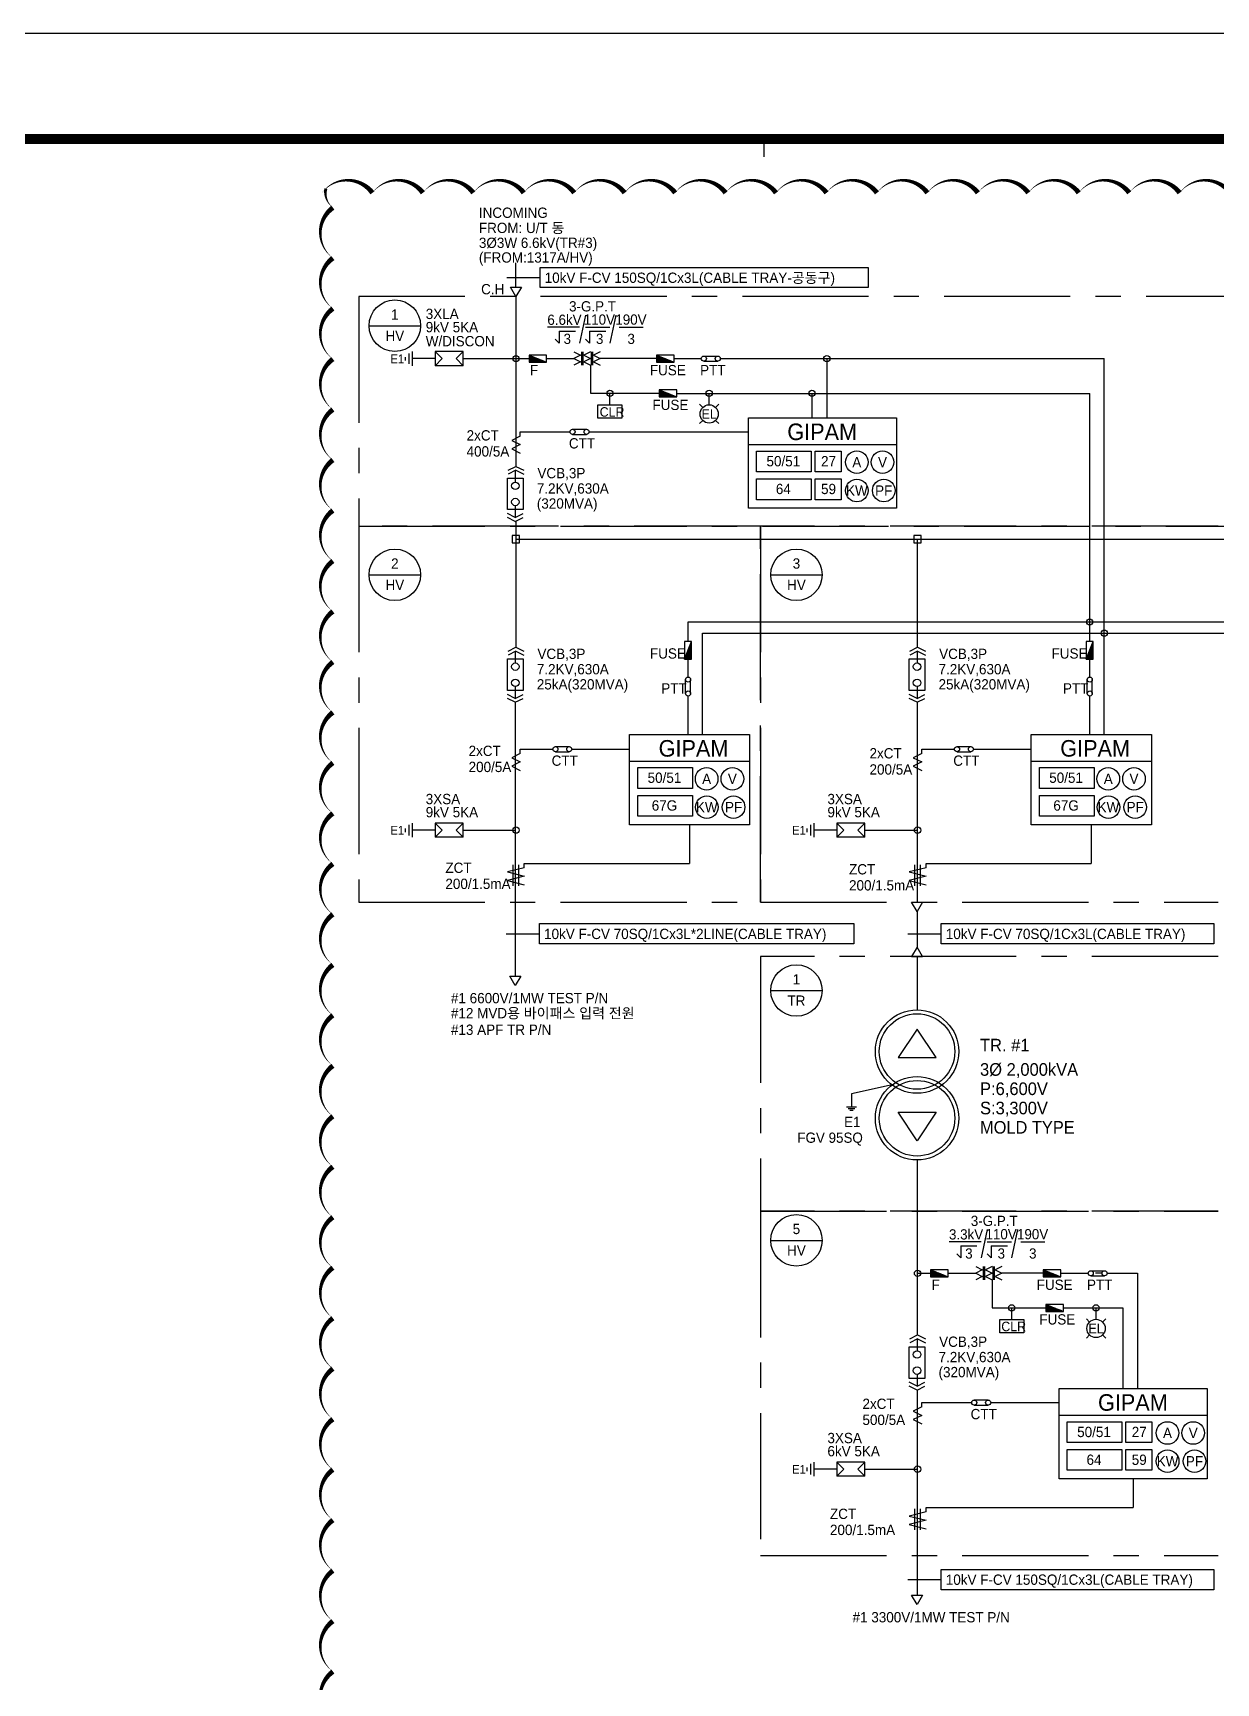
# Model space of a CAD drawing. Header units: millimetres. Extents: x 0 to 252300, y -45585 to -15885.
# Drawn here: x 87771 to 99495, y -32227 to -15885 of the extents above; entities that cross this region are included whole.
import ezdxf
from ezdxf.enums import TextEntityAlignment as Align

# ---------------------------------------------------------------- set-up
doc = ezdxf.new("R2010")
doc.units = ezdxf.units.MM
doc.header["$LTSCALE"] = 1000
for name, pattern in [('CEN', [62, 60, -1, 0, -1]), ('CENTER', [2, 1.25, -0.25, 0.25, -0.25]), ('ELP', [16.5, 14, -1, 0.5, -1])]:
    doc.linetypes.add(name, pattern=pattern)
for name, color, linetype in [('100', 4, 'Continuous'), ('11$0$TEXT', 3, 'Continuous'), ('11$1$SYM', 3, 'Continuous'), ('150', 6, 'Continuous'), ('50', 3, 'Continuous'), ('60', 2, 'Continuous'), ('ABC', 1, 'Continuous'), ('BUS', 6, 'Continuous'), ('ELEC-TEXT', 2, 'Continuous'), ('L1-CEILING', 3, 'Continuous'), ('L2', 7, 'Continuous'), ('L3-GROUND', 2, 'ELP'), ('line', 9, 'Continuous'), ('LINE3', 1, 'CENTER'), ('LL', 2, 'Continuous'), ('sing', 2, 'Continuous'), ('SYM', 3, 'Continuous'), ('XR-SHEET-SHT', 5, 'Continuous'), ('XREF', 7, 'CEN')]:
    doc.layers.add(name, color=color, linetype=linetype)
doc.layers.add('XR-SHEET-TEMP', color=171, linetype='Continuous', plot=False)
doc.styles.add('CW', font='')
doc.styles.add('돋움', font='')
doc.styles.get('CW').set_extended_font_data('Dotum')
doc.styles.get('돋움').set_extended_font_data('Dotum')

# ---------------------------------------------------------------- blocks, each defined once
blk = doc.blocks.new('XR-FORM-EE', base_point=(461, 408))
at = {"layer": 'XR-SHEET-SHT', "color": 5}
blk.add_lwpolyline([(0, 118800), (168200, 118800), (168200, 0), (0, 0)], close=True, dxfattribs=at)
at = {"layer": 'XR-SHEET-SHT', "color": 5, "const_width": 400}
blk.add_lwpolyline([(9300, 114600), (163900, 114600), (163900, 4200), (9300, 4200)], close=True, dxfattribs=at)
at = {"layer": 'XR-SHEET-TEMP'}
blk.add_line((43650, 114600), (43650, 113900), dxfattribs=at)

msp = doc.modelspace()

# ---------------------------------------------------------------- linework, layer by layer
at = {"color": 6}
for p, q in [((92687, -19079), (92753, -19145)), ((92687, -19086), (92746, -19145)), ((92687, -19092), (92740, -19145)), ((92687, -19098), (92734, -19145)), ((92687, -19104), (92728, -19145)), ((92687, -19110), (92722, -19145)), ((92687, -19116), (92715, -19145)), ((92690, -19077), (92759, -19145)), ((92701, -19081), (92765, -19145)), ((92711, -19085), (92771, -19145)), ((92721, -19089), (92777, -19145)), ((92732, -19093), (92783, -19145)), ((92742, -19098), (92790, -19145)), ((92752, -19102), (92796, -19145)), ((92762, -19106), (92802, -19145)), ((92773, -19110), (92808, -19145)), ((92783, -19114), (92814, -19145)), ((92793, -19118), (92820, -19145)), ((93949, -19079), (94015, -19145)), ((93949, -19086), (94009, -19145)), ((93949, -19092), (94003, -19145)), ((93949, -19098), (93997, -19145)), ((93949, -19104), (93991, -19145)), ((93949, -19110), (93984, -19145)), ((93949, -19116), (93978, -19145)), ((93953, -19077), (94021, -19145)), ((93963, -19081), (94028, -19145)), ((93974, -19085), (94034, -19145)), ((93984, -19089), (94040, -19145)), ((93994, -19093), (94046, -19145)), ((94005, -19098), (94052, -19145)), ((94015, -19102), (94058, -19145)), ((94025, -19106), (94065, -19145)), ((94035, -19110), (94071, -19145)), ((94046, -19114), (94077, -19145)), ((94056, -19118), (94083, -19145)), ((92687, -19123), (92709, -19145)), ((92687, -19129), (92703, -19145)), ((92687, -19135), (92697, -19145)), ((92687, -19141), (92691, -19145)), ((92804, -19122), (92827, -19145)), ((92814, -19126), (92833, -19145)), ((92824, -19130), (92839, -19145)), ((92834, -19135), (92845, -19145)), ((92845, -19139), (92851, -19145)), ((92855, -19143), (92857, -19145)), ((93949, -19123), (93972, -19145)), ((93949, -19129), (93966, -19145)), ((93949, -19135), (93960, -19145)), ((93949, -19141), (93954, -19145)), ((94066, -19122), (94089, -19145)), ((94077, -19126), (94095, -19145)), ((94087, -19130), (94102, -19145)), ((94097, -19135), (94108, -19145)), ((94107, -19139), (94114, -19145)), ((94118, -19143), (94120, -19145)), ((93975, -19423), (94041, -19489)), ((93975, -19429), (94035, -19489)), ((93975, -19435), (94029, -19489)), ((93975, -19441), (94023, -19489)), ((93975, -19447), (94016, -19489)), ((93979, -19420), (94047, -19489)), ((93989, -19424), (94053, -19489)), ((94000, -19428), (94060, -19489)), ((94010, -19433), (94066, -19489)), ((94020, -19437), (94072, -19489)), ((94030, -19441), (94078, -19489)), ((94041, -19445), (94084, -19489)), ((93975, -19453), (94010, -19489)), ((93975, -19460), (94004, -19489)), ((93975, -19466), (93998, -19489)), ((93975, -19472), (93992, -19489)), ((93975, -19478), (93986, -19489)), ((93975, -19484), (93979, -19489)), ((94051, -19449), (94091, -19489)), ((94061, -19453), (94097, -19489)), ((94072, -19457), (94103, -19489)), ((94082, -19461), (94109, -19489)), ((94092, -19465), (94115, -19489)), ((94102, -19470), (94121, -19489)), ((94113, -19474), (94128, -19489)), ((94123, -19478), (94134, -19489)), ((94133, -19482), (94140, -19489)), ((94144, -19486), (94146, -19489)), ((92521, -20861), (92521, -20934)), ((92593, -20861), (92521, -20861)), ((92593, -20934), (92593, -20861)), ((96501, -20861), (96501, -20934)), ((96574, -20861), (96501, -20861)), ((96574, -20934), (96574, -20861)), ((92521, -20934), (92593, -20934)), ((96501, -20934), (96574, -20934)), ((94230, -22082), (94298, -22014)), ((94232, -22086), (94298, -22020)), ((94234, -22072), (94298, -22008)), ((94238, -22062), (94298, -22001)), ((94238, -22086), (94298, -22026)), ((94242, -22051), (94298, -21995)), ((94244, -22086), (94298, -22032)), ((94246, -22041), (94298, -21989)), ((94250, -22031), (94298, -21983)), ((94250, -22086), (94298, -22038)), ((94254, -22020), (94298, -21977)), ((94257, -22086), (94298, -22045)), ((94258, -22010), (94298, -21971)), ((94262, -22000), (94298, -21964)), ((94263, -22086), (94298, -22051)), ((94267, -21990), (94298, -21958)), ((94269, -22086), (94298, -22057)), ((94271, -21979), (94298, -21952)), ((94275, -21969), (94298, -21946)), ((94279, -21959), (94298, -21940)), ((94283, -21948), (94298, -21934)), ((94287, -21938), (94298, -21927)), ((94291, -21928), (94298, -21921)), ((94295, -21918), (94298, -21915)), ((98210, -22082), (98278, -22014)), ((98212, -22086), (98278, -22020)), ((98214, -22072), (98278, -22008)), ((98218, -22062), (98278, -22001)), ((98219, -22086), (98278, -22026)), ((98222, -22051), (98278, -21995)), ((98225, -22086), (98278, -22032)), ((98227, -22041), (98278, -21989)), ((98231, -22031), (98278, -21983)), ((98231, -22086), (98278, -22038)), ((98235, -22020), (98278, -21977)), ((98237, -22086), (98278, -22045)), ((98239, -22010), (98278, -21971)), ((98243, -22000), (98278, -21964)), ((98243, -22086), (98278, -22051)), ((98247, -21990), (98278, -21958)), ((98249, -22086), (98278, -22057)), ((98251, -21979), (98278, -21952)), ((98255, -21969), (98278, -21946)), ((98259, -21959), (98278, -21940)), ((98264, -21948), (98278, -21934)), ((98268, -21938), (98278, -21927)), ((98272, -21928), (98278, -21921)), ((98276, -21918), (98278, -21915)), ((94275, -22086), (94298, -22063)), ((94281, -22086), (94298, -22069)), ((94287, -22086), (94298, -22076)), ((94294, -22086), (94298, -22082)), ((98256, -22086), (98278, -22063)), ((98262, -22086), (98278, -22069)), ((98268, -22086), (98278, -22076)), ((98274, -22086), (98278, -22082)), ((96667, -28138), (96733, -28204)), ((96667, -28144), (96727, -28204)), ((96667, -28150), (96721, -28204)), ((96667, -28157), (96715, -28204)), ((96667, -28163), (96708, -28204)), ((96667, -28169), (96702, -28204)), ((96667, -28175), (96696, -28204)), ((96667, -28181), (96690, -28204)), ((96667, -28187), (96684, -28204)), ((96667, -28194), (96677, -28204)), ((96667, -28200), (96671, -28204)), ((96671, -28136), (96739, -28204)), ((96681, -28140), (96745, -28204)), ((96691, -28144), (96752, -28204)), ((96702, -28148), (96758, -28204)), ((96712, -28152), (96764, -28204)), ((96722, -28156), (96770, -28204)), ((96733, -28160), (96776, -28204)), ((96743, -28164), (96782, -28204)), ((96753, -28169), (96789, -28204)), ((96763, -28173), (96795, -28204)), ((96774, -28177), (96801, -28204)), ((96784, -28181), (96807, -28204)), ((96794, -28185), (96813, -28204)), ((96805, -28189), (96819, -28204)), ((96815, -28193), (96826, -28204)), ((96825, -28197), (96832, -28204)), ((96835, -28201), (96838, -28204)), ((97783, -28138), (97849, -28204)), ((97783, -28144), (97843, -28204)), ((97783, -28150), (97837, -28204)), ((97783, -28157), (97831, -28204)), ((97783, -28163), (97824, -28204)), ((97783, -28169), (97818, -28204)), ((97783, -28175), (97812, -28204)), ((97783, -28181), (97806, -28204)), ((97783, -28187), (97800, -28204)), ((97783, -28194), (97794, -28204)), ((97783, -28200), (97787, -28204)), ((97787, -28136), (97855, -28204)), ((97797, -28140), (97861, -28204)), ((97808, -28144), (97868, -28204)), ((97818, -28148), (97874, -28204)), ((97828, -28152), (97880, -28204)), ((97838, -28156), (97886, -28204)), ((97849, -28160), (97892, -28204)), ((97859, -28164), (97898, -28204)), ((97869, -28169), (97905, -28204)), ((97880, -28173), (97911, -28204)), ((97890, -28177), (97917, -28204)), ((97900, -28181), (97923, -28204)), ((97910, -28185), (97929, -28204)), ((97921, -28189), (97935, -28204)), ((97931, -28193), (97942, -28204)), ((97941, -28197), (97948, -28204)), ((97951, -28201), (97954, -28204)), ((97809, -28481), (97875, -28547)), ((97809, -28487), (97869, -28547)), ((97809, -28494), (97863, -28547)), ((97809, -28500), (97856, -28547)), ((97809, -28506), (97850, -28547)), ((97809, -28512), (97844, -28547)), ((97809, -28518), (97838, -28547)), ((97809, -28524), (97832, -28547)), ((97809, -28531), (97826, -28547)), ((97809, -28537), (97819, -28547)), ((97809, -28543), (97813, -28547)), ((97813, -28479), (97881, -28547)), ((97823, -28483), (97887, -28547)), ((97833, -28487), (97893, -28547)), ((97844, -28491), (97900, -28547)), ((97854, -28495), (97906, -28547)), ((97864, -28499), (97912, -28547)), ((97875, -28504), (97918, -28547)), ((97885, -28508), (97924, -28547)), ((97895, -28512), (97931, -28547)), ((97905, -28516), (97937, -28547)), ((97916, -28520), (97943, -28547)), ((97926, -28524), (97949, -28547)), ((97936, -28528), (97955, -28547)), ((97947, -28532), (97961, -28547)), ((97957, -28536), (97968, -28547)), ((97967, -28541), (97974, -28547)), ((97977, -28545), (97980, -28547))]:
    msp.add_line(p, q, dxfattribs=at)
for centre, radius in [((92557, -19110), 31), ((95638, -19110), 31), ((93489, -19453), 31), ((94472, -19453), 31), ((95490, -19453), 31), ((92551, -20370), 37.2), ((92551, -20530), 37.2), ((98243, -21718), 31), ((98387, -21829), 31), ((92551, -22161), 37.2), ((96532, -22161), 37.2), ((92551, -22321), 37.2), ((96532, -22321), 37.2), ((92557, -23780), 31), ((96537, -23780), 31), ((96537, -28169), 31), ((97470, -28512), 31), ((98306, -28512), 31), ((96532, -28974), 37.2), ((96532, -29133), 37.2), ((96537, -30109), 31)]:
    msp.add_circle(centre, radius, dxfattribs=at)
at = {"layer": '100', "color": 6}
for centre, radius in [((96532, -25973), 413), ((96532, -25973), 374), ((96532, -26634), 413), ((96532, -26634), 374)]:
    msp.add_circle(centre, radius, dxfattribs=at)
at = {"layer": '11$0$TEXT', "color": 1}
for p, q in [((92797, -18207), (96046, -18207)), ((92797, -18407), (92797, -18207)), ((96046, -18207), (96046, -18407)), ((96046, -18407), (92797, -18407)), ((92791, -24706), (95905, -24706)), ((92791, -24906), (92791, -24706)), ((95905, -24706), (95905, -24906)), ((96772, -24706), (99474, -24706)), ((96772, -24906), (96772, -24706)), ((99474, -24706), (99474, -24906)), ((95905, -24906), (92791, -24906)), ((99474, -24906), (96772, -24906)), ((96772, -31103), (99474, -31103)), ((96772, -31303), (96772, -31103)), ((99474, -31103), (99474, -31303)), ((99474, -31303), (96772, -31303))]:
    msp.add_line(p, q, dxfattribs=at)
at = {"layer": '11$1$SYM', "color": 6}
for p, q in [((92467, -18307), (92647, -18307)), ((92647, -18307), (92797, -18307)), ((92461, -24806), (92641, -24806)), ((92641, -24806), (92791, -24806)), ((96442, -24806), (96622, -24806)), ((96622, -24806), (96772, -24806)), ((96442, -31203), (96622, -31203)), ((96622, -31203), (96772, -31203))]:
    msp.add_line(p, q, dxfattribs=at)
at = {"layer": '150', "color": 6}
for p, q in [((93132, -19044), (93198, -19077)), ((93198, -19077), (93132, -19110)), ((93132, -19110), (93198, -19143)), ((93295, -19044), (93229, -19077)), ((93229, -19077), (93295, -19110)), ((93295, -19110), (93229, -19143)), ((93391, -19044), (93325, -19077)), ((93325, -19077), (93391, -19110)), ((93391, -19110), (93325, -19143)), ((93198, -19143), (93132, -19176)), ((93229, -19143), (93295, -19176)), ((93325, -19143), (93391, -19176)), ((92600, -19878), (92515, -19920)), ((92515, -19920), (92600, -19962)), ((92600, -19835), (92726, -19835)), ((92600, -19878), (92600, -19835)), ((92600, -19962), (92515, -20005)), ((92515, -20005), (92600, -20047)), ((92600, -23020), (92515, -23063)), ((92600, -22978), (92726, -22978)), ((92600, -23020), (92600, -22978)), ((96580, -23020), (96495, -23063)), ((96580, -22978), (96707, -22978)), ((96580, -23020), (96580, -22978)), ((92515, -23063), (92600, -23105)), ((92600, -23105), (92515, -23147)), ((92515, -23147), (92600, -23190)), ((96495, -23063), (96580, -23105)), ((96580, -23105), (96495, -23147)), ((96495, -23147), (96580, -23190)), ((92640, -24152), (92474, -24194)), ((92528, -24331), (92528, -24123)), ((92586, -24331), (92586, -24123)), ((92640, -24110), (92726, -24110)), ((92640, -24152), (92640, -24110)), ((96621, -24152), (96454, -24194)), ((96509, -24331), (96509, -24123)), ((96566, -24331), (96566, -24123)), ((96621, -24110), (96707, -24110)), ((96621, -24152), (96621, -24110)), ((92474, -24194), (92640, -24237)), ((92640, -24237), (92474, -24279)), ((92474, -24279), (92640, -24321)), ((96454, -24194), (96621, -24237)), ((96621, -24237), (96454, -24279)), ((96454, -24279), (96621, -24321)), ((97113, -28103), (97179, -28136)), ((97275, -28103), (97209, -28136)), ((97371, -28103), (97305, -28136)), ((97179, -28136), (97113, -28169)), ((97113, -28169), (97179, -28202)), ((97179, -28202), (97113, -28235)), ((97209, -28136), (97275, -28169)), ((97275, -28169), (97209, -28202)), ((97209, -28202), (97275, -28235)), ((97305, -28136), (97371, -28169)), ((97371, -28169), (97305, -28202)), ((97305, -28202), (97371, -28235)), ((96580, -29492), (96495, -29534)), ((96495, -29534), (96580, -29577)), ((96580, -29577), (96495, -29619)), ((96580, -29450), (96707, -29450)), ((96580, -29492), (96580, -29450)), ((96495, -29619), (96580, -29661)), ((96621, -30531), (96454, -30574)), ((96509, -30710), (96509, -30503)), ((96566, -30710), (96566, -30503)), ((96621, -30489), (96707, -30489)), ((96621, -30531), (96621, -30489)), ((96454, -30574), (96621, -30616)), ((96621, -30616), (96454, -30658)), ((96454, -30658), (96621, -30700))]:
    msp.add_line(p, q, dxfattribs=at)
at = {"layer": '50', "color": 6}
for p, q in [((92034, -19041), (91756, -19041)), ((91825, -19110), (91756, -19041)), ((91756, -19041), (91756, -19180)), ((91756, -19180), (91825, -19110)), ((91964, -19110), (92034, -19041)), ((92034, -19180), (91964, -19110)), ((92034, -19180), (92034, -19041)), ((92687, -19075), (92861, -19145)), ((92687, -19075), (92687, -19145)), ((92861, -19075), (92687, -19075)), ((92861, -19145), (92861, -19075)), ((93949, -19075), (94124, -19145)), ((93949, -19075), (93949, -19145)), ((94124, -19075), (93949, -19075)), ((94124, -19145), (94124, -19075)), ((92034, -19180), (91756, -19180)), ((92687, -19145), (92861, -19145)), ((93949, -19145), (94124, -19145)), ((93975, -19419), (94150, -19489)), ((93975, -19419), (93975, -19489)), ((94150, -19419), (93975, -19419)), ((94150, -19489), (94150, -19419)), ((93975, -19489), (94150, -19489)), ((92479, -20216), (92557, -20177)), ((92557, -20216), (92479, -20255)), ((92557, -20177), (92635, -20216)), ((92557, -20216), (92635, -20255)), ((92473, -20606), (92473, -20294)), ((92473, -20294), (92629, -20294)), ((92629, -20294), (92629, -20606)), ((92629, -20606), (92473, -20606)), ((92551, -20684), (92473, -20645)), ((92551, -20723), (92473, -20684)), ((92551, -20684), (92629, -20645)), ((92551, -20723), (92629, -20684)), ((92479, -22007), (92557, -21968)), ((92557, -22007), (92479, -22046)), ((92557, -21968), (92635, -22007)), ((92557, -22007), (92635, -22046)), ((94228, -22086), (94298, -21911)), ((94298, -21911), (94228, -21911)), ((94228, -21911), (94228, -22086)), ((94298, -22086), (94298, -21911)), ((96459, -22007), (96537, -21968)), ((96537, -22007), (96459, -22046)), ((96537, -21968), (96616, -22007)), ((96537, -22007), (96616, -22046)), ((98209, -22086), (98278, -21911)), ((98278, -21911), (98209, -21911)), ((98209, -21911), (98209, -22086)), ((98278, -22086), (98278, -21911)), ((92473, -22397), (92473, -22085)), ((92473, -22085), (92629, -22085)), ((92629, -22085), (92629, -22397)), ((94228, -22086), (94298, -22086)), ((96454, -22397), (96454, -22085)), ((96454, -22085), (96610, -22085)), ((96610, -22085), (96610, -22397)), ((98209, -22086), (98278, -22086)), ((92629, -22397), (92473, -22397)), ((92551, -22475), (92473, -22436)), ((92551, -22514), (92473, -22475)), ((92551, -22475), (92629, -22436)), ((92551, -22514), (92629, -22475)), ((96610, -22397), (96454, -22397)), ((96532, -22475), (96454, -22436)), ((96532, -22514), (96454, -22475)), ((96532, -22475), (96610, -22436)), ((96532, -22514), (96610, -22475)), ((92034, -23710), (91756, -23710)), ((91825, -23780), (91756, -23710)), ((91756, -23710), (91756, -23849)), ((91756, -23849), (91825, -23780)), ((92034, -23849), (91756, -23849)), ((91964, -23780), (92034, -23710)), ((92034, -23849), (91964, -23780)), ((92034, -23849), (92034, -23710)), ((96014, -23710), (95737, -23710)), ((95806, -23780), (95737, -23710)), ((95737, -23710), (95737, -23849)), ((95737, -23849), (95806, -23780)), ((96014, -23849), (95737, -23849)), ((95945, -23780), (96014, -23710)), ((96014, -23849), (95945, -23780)), ((96014, -23849), (96014, -23710)), ((96667, -28134), (96842, -28204)), ((96667, -28134), (96667, -28204)), ((96842, -28134), (96667, -28134)), ((96667, -28204), (96842, -28204)), ((96842, -28204), (96842, -28134)), ((97783, -28134), (97958, -28204)), ((97783, -28134), (97783, -28204)), ((97958, -28134), (97783, -28134)), ((97783, -28204), (97958, -28204)), ((97958, -28204), (97958, -28134)), ((97809, -28477), (97984, -28547)), ((97809, -28477), (97809, -28547)), ((97984, -28477), (97809, -28477)), ((97809, -28547), (97984, -28547)), ((97984, -28547), (97984, -28477)), ((96454, -29210), (96454, -28897)), ((96454, -28897), (96610, -28897)), ((96459, -28819), (96537, -28780)), ((96537, -28819), (96459, -28858)), ((96537, -28780), (96616, -28819)), ((96537, -28819), (96616, -28858)), ((96610, -28897), (96610, -29210)), ((96610, -29210), (96454, -29210)), ((96532, -29288), (96454, -29249)), ((96532, -29288), (96610, -29249)), ((96532, -29327), (96454, -29288)), ((96532, -29327), (96610, -29288)), ((96014, -30040), (95737, -30040)), ((95806, -30109), (95737, -30040)), ((95737, -30040), (95737, -30179)), ((95945, -30109), (96014, -30040)), ((96014, -30179), (96014, -30040)), ((95737, -30179), (95806, -30109)), ((96014, -30179), (95737, -30179)), ((96014, -30179), (95945, -30109))]:
    msp.add_line(p, q, dxfattribs=at)
at = {"layer": '60', "color": 6}
for p, q in [((94419, -19085), (94557, -19085)), ((94419, -19136), (94557, -19136)), ((93119, -19810), (93257, -19810)), ((93119, -19861), (93257, -19861)), ((92551, -20216), (92551, -20333)), ((92551, -20567), (92551, -20684)), ((92551, -22007), (92551, -22124)), ((96532, -22007), (96532, -22124)), ((92551, -22358), (92551, -22475)), ((94238, -22427), (94238, -22289)), ((94288, -22427), (94288, -22289)), ((96532, -22358), (96532, -22475)), ((98218, -22427), (98218, -22289)), ((98269, -22427), (98269, -22289)), ((92948, -22953), (93085, -22953)), ((92948, -23003), (93085, -23003)), ((96928, -22953), (97066, -22953)), ((96928, -23003), (97066, -23003)), ((98253, -28144), (98391, -28144)), ((98253, -28194), (98391, -28194)), ((96532, -28819), (96532, -28936)), ((96532, -29171), (96532, -29288)), ((97099, -29424), (97237, -29424)), ((97099, -29475), (97237, -29475))]:
    msp.add_line(p, q, dxfattribs=at)
for centre in [(94419, -19110), (94557, -19110), (93119, -19835), (93257, -19835), (94263, -22289), (98243, -22289), (94263, -22427), (98243, -22427), (92948, -22978), (93085, -22978), (96928, -22978), (97066, -22978), (98253, -28169), (98391, -28169), (97099, -29450), (97237, -29450)]:
    msp.add_circle(centre, 25.2, dxfattribs=at)
at = {"layer": 'BUS', "color": 6}
for p, q in [((92557, -18402), (92557, -18160)), ((92557, -18495), (92557, -20177)), ((92557, -20721), (92557, -21968)), ((92557, -20897), (101073, -20897)), ((96537, -21968), (96537, -20897)), ((92551, -22514), (92551, -24494)), ((96532, -22514), (96532, -24494)), ((92551, -24494), (92551, -25225)), ((96532, -24587), (96532, -24940)), ((96532, -25033), (96532, -25560)), ((96532, -25751), (96344, -26033)), ((96720, -26033), (96532, -25751)), ((96344, -26033), (96720, -26033)), ((96344, -26574), (96720, -26574)), ((96532, -26856), (96344, -26574)), ((96720, -26574), (96532, -26856)), ((96532, -27048), (96532, -28783)), ((96532, -29327), (96532, -30965)), ((96532, -30965), (96532, -31357))]:
    msp.add_line(p, q, dxfattribs=at)
at = {"layer": 'L1-CEILING', "color": 6}
for p, q in [((92034, -19110), (92557, -19110)), ((92557, -19110), (92687, -19110)), ((92861, -19110), (93145, -19110)), ((93206, -19044), (93206, -19176)), ((93221, -19044), (93221, -19176)), ((93303, -19044), (93303, -19176)), ((93317, -19044), (93317, -19176)), ((93949, -19110), (93391, -19110)), ((94124, -19110), (94394, -19110)), ((94582, -19110), (95222, -19110)), ((95222, -19110), (98387, -19110)), ((95638, -19110), (95638, -19697)), ((98387, -22832), (98387, -19110)), ((93295, -19176), (93295, -19453)), ((93295, -19453), (93975, -19453)), ((93370, -19567), (93608, -19567)), ((93370, -19699), (93370, -19567)), ((93489, -19567), (93489, -19453)), ((93608, -19567), (93608, -19699)), ((94150, -19454), (95074, -19454)), ((94408, -19594), (94376, -19561)), ((94472, -19567), (94472, -19453)), ((94536, -19594), (94569, -19561)), ((95074, -19454), (98243, -19454)), ((95490, -19454), (95490, -19697)), ((98243, -21911), (98243, -19454)), ((93608, -19699), (93370, -19699)), ((94408, -19722), (94376, -19754)), ((94536, -19722), (94569, -19754)), ((93282, -19835), (94861, -19835)), ((94263, -21911), (94263, -21718)), ((94263, -21718), (102779, -21718)), ((94407, -22832), (94407, -21829)), ((94407, -21829), (102923, -21829)), ((94263, -22264), (94263, -22086)), ((94263, -22264), (94263, -22086)), ((98243, -22264), (98243, -22086)), ((98243, -22264), (98243, -22086)), ((94263, -22832), (94263, -22452)), ((98243, -22832), (98243, -22452)), ((92034, -23780), (92557, -23780)), ((94278, -23726), (94278, -24110)), ((96014, -23780), (96537, -23780)), ((98259, -23726), (98259, -24110)), ((92726, -24110), (94278, -24110)), ((96707, -24110), (98259, -24110)), ((97187, -28103), (97187, -28235)), ((97201, -28103), (97201, -28235)), ((97283, -28103), (97283, -28235)), ((97297, -28103), (97297, -28235)), ((96537, -28169), (96667, -28169)), ((96842, -28169), (97125, -28169)), ((97275, -28235), (97275, -28512)), ((97783, -28169), (97371, -28169)), ((97958, -28169), (98228, -28169)), ((98365, -28169), (98301, -28169)), ((98416, -28169), (98718, -28169)), ((98718, -28169), (98718, -29311)), ((97275, -28512), (97809, -28512)), ((97470, -28626), (97470, -28512)), ((97984, -28512), (98153, -28512)), ((98153, -28512), (98570, -28512)), ((98306, -28626), (98306, -28512)), ((98570, -28512), (98570, -29311)), ((97351, -28626), (97589, -28626)), ((97351, -28758), (97351, -28626)), ((97589, -28758), (97351, -28758)), ((97589, -28626), (97589, -28758)), ((98242, -28652), (98210, -28620)), ((98370, -28652), (98402, -28620)), ((98242, -28780), (98210, -28813)), ((98370, -28780), (98402, -28813)), ((97262, -29450), (97940, -29450)), ((96014, -30109), (96537, -30109)), ((98673, -30205), (98673, -30489)), ((96707, -30489), (98673, -30489))]:
    msp.add_line(p, q, dxfattribs=at)
for centre in [(94472, -19658), (98306, -28716)]:
    msp.add_circle(centre, 90.6, dxfattribs=at)
at = {"layer": 'L2', "color": 6}
for p, q in [((91463, -19130), (91463, -19095)), ((91498, -19162), (91498, -19058)), ((91532, -19180), (91532, -19041)), ((91756, -19110), (91532, -19110)), ((91463, -23799), (91463, -23764)), ((91498, -23832), (91498, -23728)), ((91532, -23849), (91532, -23710)), ((91756, -23780), (91532, -23780)), ((95443, -23799), (95443, -23764)), ((95478, -23832), (95478, -23728)), ((95513, -23849), (95513, -23710)), ((95737, -23780), (95513, -23780)), ((95478, -30161), (95478, -30057)), ((95513, -30179), (95513, -30040)), ((95443, -30128), (95443, -30094)), ((95737, -30109), (95513, -30109))]:
    msp.add_line(p, q, dxfattribs=at)
at = {"layer": 'L3-GROUND', "color": 6}
for p, q in [((94861, -19697), (96328, -19697)), ((94861, -20591), (94861, -19697)), ((96328, -19697), (96328, -20591)), ((94861, -19961), (96328, -19961)), ((96328, -20591), (94861, -20591)), ((93683, -22832), (94873, -22832)), ((93683, -23726), (93683, -22832)), ((94873, -22832), (94873, -23726)), ((97664, -22832), (98854, -22832)), ((97664, -23726), (97664, -22832)), ((98854, -22832), (98854, -23726)), ((93683, -23096), (94873, -23096)), ((97664, -23096), (98854, -23096)), ((94873, -23726), (93683, -23726)), ((98854, -23726), (97664, -23726)), ((97940, -29311), (99407, -29311)), ((97940, -30205), (97940, -29311)), ((99407, -29311), (99407, -30205)), ((97940, -29575), (99407, -29575)), ((99407, -30205), (97940, -30205))]:
    msp.add_line(p, q, dxfattribs=at)
at = {"layer": 'line', "color": 6, "linetype": 'Continuous'}
for p, q in [((92726, -19835), (93094, -19835)), ((92726, -22978), (92923, -22978)), ((93111, -22978), (93683, -22978)), ((96707, -22978), (96903, -22978)), ((97091, -22978), (97664, -22978)), ((96707, -29450), (97074, -29450))]:
    msp.add_line(p, q, dxfattribs=at)
at = {"layer": 'LINE3', "color": 6}
for p, q in [((104051, -18495), (90999, -18495)), ((90999, -18495), (90999, -20768)), ((90999, -20768), (104051, -20768)), ((94980, -20768), (90999, -20768)), ((90999, -20768), (90999, -24494)), ((94980, -24494), (94980, -20768)), ((99515, -20768), (94980, -20768)), ((94980, -20768), (94980, -24494)), ((90999, -24494), (94980, -24494)), ((94980, -24494), (99515, -24494)), ((99515, -25033), (94980, -25033)), ((94980, -25033), (94980, -27554)), ((94980, -27554), (99515, -27554)), ((99515, -27554), (94980, -27554)), ((94980, -27554), (94980, -30965)), ((94980, -30965), (99515, -30965))]:
    msp.add_line(p, q, dxfattribs=at)
at = {"layer": 'LL', "color": 6}
for p, q in [((93246, -18678), (93186, -18958)), ((93547, -18678), (93487, -18958)), ((93186, -18798), (92871, -18798)), ((92985, -18958), (92945, -18918)), ((92985, -18838), (93146, -18838)), ((92985, -18838), (92985, -18958)), ((93246, -18798), (93487, -18798)), ((93286, -18958), (93246, -18918)), ((93286, -18838), (93447, -18838)), ((93286, -18838), (93286, -18958)), ((93579, -18798), (93819, -18798)), ((97227, -27736), (97166, -28017)), ((97527, -27736), (97467, -28017)), ((97166, -27857), (96851, -27857)), ((96966, -27897), (97126, -27897)), ((96966, -27897), (96966, -28017)), ((97227, -27857), (97467, -27857)), ((97267, -27897), (97427, -27897)), ((97267, -27897), (97267, -28017)), ((97559, -27857), (97800, -27857)), ((96966, -28017), (96926, -27977)), ((97267, -28017), (97227, -27977))]:
    msp.add_line(p, q, dxfattribs=at)
at = {"layer": 'sing', "color": 6}
for p, q in [((92557, -18495), (92503, -18402)), ((92503, -18402), (92611, -18402)), ((92611, -18402), (92557, -18495)), ((96532, -24587), (96478, -24494)), ((96478, -24494), (96585, -24494)), ((96585, -24494), (96532, -24587)), ((96532, -24940), (96478, -25033)), ((96585, -25033), (96532, -24940)), ((96478, -25033), (96585, -25033)), ((92551, -25318), (92498, -25225)), ((92498, -25225), (92605, -25225)), ((92605, -25225), (92551, -25318)), ((96532, -31449), (96478, -31357)), ((96478, -31357), (96585, -31357)), ((96585, -31357), (96532, -31449))]:
    msp.add_line(p, q, dxfattribs=at)
at = {"layer": 'SYM', "color": 6}
for p, q in [((91102, -18784), (91612, -18784)), ((94942, -20025), (95483, -20025)), ((94942, -20232), (94942, -20025)), ((95483, -20025), (95483, -20232)), ((95522, -20025), (95780, -20025)), ((95522, -20232), (95522, -20025)), ((95780, -20025), (95780, -20232)), ((95483, -20232), (94942, -20232)), ((95780, -20232), (95522, -20232)), ((94942, -20300), (95483, -20300)), ((94942, -20507), (94942, -20300)), ((95483, -20300), (95483, -20507)), ((95522, -20300), (95780, -20300)), ((95522, -20507), (95522, -20300)), ((95780, -20300), (95780, -20507)), ((95483, -20507), (94942, -20507)), ((95780, -20507), (95522, -20507)), ((91102, -21251), (91612, -21251)), ((95082, -21251), (95592, -21251)), ((93764, -23161), (94306, -23161)), ((93764, -23367), (93764, -23161)), ((94306, -23161), (94306, -23367)), ((97745, -23161), (98286, -23161)), ((97745, -23367), (97745, -23161)), ((98286, -23161), (98286, -23367)), ((94306, -23367), (93764, -23367)), ((98286, -23367), (97745, -23367)), ((93764, -23436), (94306, -23436)), ((93764, -23642), (93764, -23436)), ((94306, -23436), (94306, -23642)), ((97745, -23436), (98286, -23436)), ((97745, -23642), (97745, -23436)), ((98286, -23436), (98286, -23642)), ((94306, -23642), (93764, -23642)), ((98286, -23642), (97745, -23642)), ((95082, -25369), (95592, -25369)), ((96284, -26304), (95884, -26393)), ((95882, -26393), (95882, -26525)), ((95932, -26525), (95833, -26525)), ((95915, -26541), (95849, -26541)), ((95899, -26558), (95866, -26558)), ((95082, -27843), (95592, -27843)), ((98021, -29640), (98562, -29640)), ((98021, -29846), (98021, -29640)), ((98562, -29640), (98562, -29846)), ((98601, -29640), (98859, -29640)), ((98601, -29846), (98601, -29640)), ((98859, -29640), (98859, -29846)), ((98562, -29846), (98021, -29846)), ((98859, -29846), (98601, -29846)), ((98021, -29915), (98562, -29915)), ((98021, -30121), (98021, -29915)), ((98562, -29915), (98562, -30121)), ((98601, -29915), (98859, -29915)), ((98601, -30121), (98601, -29915)), ((98859, -29915), (98859, -30121)), ((98562, -30121), (98021, -30121)), ((98859, -30121), (98601, -30121))]:
    msp.add_line(p, q, dxfattribs=at)
at = {"layer": 'SYM'}
for points in [[(90635, -17468, 0, 50, -0.5), (91135, -17468, 0, 50, -0.5), (91635, -17468, 0, 50, -0.5), (92135, -17468, 0, 50, -0.5), (92635, -17468, 0, 50, -0.5), (93135, -17468, 0, 50, -0.5), (93635, -17468, 0, 50, -0.5), (94135, -17468, 0, 50, -0.5), (94635, -17468, 0, 50, -0.5), (95135, -17468, 0, 50, -0.5), (95635, -17468, 0, 50, -0.5), (96135, -17468, 0, 50, -0.5), (96635, -17468, 0, 50, -0.5), (97135, -17468, 0, 50, -0.5), (97635, -17468, 0, 50, -0.5), (98135, -17468, 0, 50, -0.5), (98635, -17468, 0, 50, -0.5), (99135, -17468, 0, 50, -0.5), (99635, -17468, 0, 50, -0.5)], [(90743, -32614, 0, 50, -0.5), (90743, -32114, 0, 50, -0.5), (90743, -31614, 0, 50, -0.5), (90743, -31114, 0, 50, -0.5), (90743, -30614, 0, 50, -0.5), (90743, -30114, 0, 50, -0.5), (90743, -29614, 0, 50, -0.5), (90743, -29114, 0, 50, -0.5), (90743, -28614, 0, 50, -0.5), (90743, -28114, 0, 50, -0.5), (90743, -27614, 0, 50, -0.5), (90743, -27114, 0, 50, -0.5), (90743, -26614, 0, 50, -0.5), (90743, -26114, 0, 50, -0.5), (90743, -25614, 0, 50, -0.5), (90743, -25114, 0, 50, -0.5), (90743, -24614, 0, 50, -0.5), (90743, -24114, 0, 50, -0.5), (90743, -23614, 0, 50, -0.5), (90743, -23114, 0, 50, -0.5), (90743, -22614, 0, 50, -0.5), (90743, -22114, 0, 50, -0.5), (90743, -21614, 0, 50, -0.5), (90743, -21114, 0, 50, -0.5), (90743, -20614, 0, 50, -0.5), (90743, -20114, 0, 50, -0.5), (90743, -19614, 0, 50, -0.5), (90743, -19114, 0, 50, -0.5), (90743, -18614, 0, 50, -0.5), (90743, -18114, 0, 50, -0.5), (90743, -17614, 0, 30.9, -0.294731), (90673, -17426, 0, 0, 0)]]:
    msp.add_lwpolyline(points, format="xyseb", dxfattribs=at)
at = {"layer": 'SYM', "color": 6}
for centre, radius in [((91357, -18784), 255), ((95935, -20136), 112), ((96190, -20136), 112), ((95936, -20417), 112), ((96202, -20417), 112), ((91357, -21251), 255), ((95337, -21251), 255), ((94447, -23272), 112), ((94702, -23272), 112), ((98427, -23272), 112), ((98682, -23272), 112), ((94448, -23552), 112), ((94714, -23552), 112), ((98429, -23552), 112), ((98694, -23552), 112), ((95337, -25369), 255), ((95337, -27843), 255), ((99014, -29751), 112), ((99269, -29751), 112), ((99015, -30031), 112), ((99281, -30031), 112)]:
    msp.add_circle(centre, radius, dxfattribs=at)

# ---------------------------------------------------------------- block references
at = {"layer": 'XREF', "xscale": 0.25, "yscale": 0.25, "zscale": 0.25}
msp.add_blockref('XR-FORM-EE', (84215, -45483), dxfattribs=at)

# ---------------------------------------------------------------- texts
at = {"layer": '60', "color": 6, "style": '돋움'}
for s, height, p in [('3-G.P.T', 101.4, (93316, -18592)), ('6.6kV', 101.4, (93038, -18723)), ('110V', 101.4, (93384, -18723)), ('190V', 101.4, (93697, -18723)), ('3', 101, (93066, -18914)), ('3', 101, (93387, -18914)), ('3', 101, (93699, -18914)), ('3-G.P.T', 101.4, (97297, -27650)), ('3.3kV', 101.4, (97018, -27782)), ('110V', 101.4, (97365, -27782)), ('190V', 101.4, (97677, -27782)), ('3', 101, (97046, -27973)), ('3', 101, (97367, -27973)), ('3', 101, (97679, -27973))]:
    msp.add_text(s, height=height, dxfattribs=at).set_placement(p, align=Align.MIDDLE)
at = {"layer": '60', "color": 6}
for s, height, style, p in [('400/5A', 102.1, '돋움', (92068, -20080)), ('VCB,3P', 102.1, '돋움', (92770, -20295)), ('7.2KV,630A', 102.1, '돋움', (92764, -20447)), ('(320MVA)', 102.1, '돋움', (92764, -20596)), ('VCB,3P', 102.1, '돋움', (92770, -22085)), ('VCB,3P', 102.1, '돋움', (96751, -22085)), ('7.2KV,630A', 102.1, '돋움', (92764, -22237)), ('7.2KV,630A', 102.1, '돋움', (96745, -22237)), ('25kA(320MVA)', 102.06, '돋움', (92764, -22387)), ('25kA(320MVA)', 102.06, '돋움', (96745, -22387)), ('200/5A', 102.1, '돋움', (92088, -23205)), ('200/5A', 102.1, '돋움', (96061, -23230)), ('200/1.5mA', 102.1, '돋움', (91858, -24363)), ('200/1.5mA', 102.1, '돋움', (95858, -24378)), ('TR. #1', 125, 'CW', (97156, -25972)), ('3Ø 2,000kVA', 125, 'CW', (97156, -26213)), ('P:6,600V', 125, 'CW', (97156, -26404)), ('S:3,300V', 125, 'CW', (97156, -26595)), ('E1', 101.4, '돋움', (95809, -26721)), ('FGV 95SQ', 101.4, '돋움', (95346, -26877)), ('VCB,3P', 102.1, '돋움', (96751, -28898)), ('7.2KV,630A', 102.1, '돋움', (96745, -29050)), ('(320MVA)', 102.1, '돋움', (96745, -29199)), ('500/5A', 102.1, '돋움', (95991, -29672)), ('200/1.5mA', 102.1, '돋움', (95669, -30762))]:
    msp.add_text(s, height=height, dxfattribs=dict(at, style=style)).set_placement(p)
at = {"layer": 'ABC', "color": 6, "style": '돋움'}
for s, height, p in [('1', 102, (91357, -18673)), ('HV', 102.1, (91357, -18884)), ('2', 102, (91357, -21139)), ('3', 102, (95337, -21139)), ('HV', 102.1, (91357, -21351)), ('HV', 102.1, (95337, -21351)), ('1', 102, (95337, -25258)), ('TR', 102.1, (95337, -25469)), ('5', 102, (95337, -27731)), ('HV', 102.1, (95337, -27943))]:
    msp.add_text(s, height=height, dxfattribs=at).set_placement(p, align=Align.MIDDLE)
at = {"layer": 'ELEC-TEXT', "color": 6, "style": '돋움'}
for s, height, p in [('INCOMING', 102.1, (92190, -17716)), ('FROM: U/T 동', 102.06, (92190, -17866)), ('3Ø3W 6.6kV(TR#3)', 102.06, (92190, -18014)), ('(FROM:1317A/HV)', 102.06, (92190, -18159)), ('10kV F-CV 150SQ/1Cx3L(CABLE TRAY-공동구)', 102.06, (92842, -18360)), ('C.H', 102.1, (92212, -18473)), ('10kV F-CV 70SQ/1Cx3L*2LINE(CABLE TRAY)', 102.06, (92836, -24859)), ('10kV F-CV 70SQ/1Cx3L(CABLE TRAY)', 102.06, (96817, -24859)), ('10kV F-CV 150SQ/1Cx3L(CABLE TRAY)', 102.06, (96817, -31255))]:
    msp.add_text(s, height=height, dxfattribs=at).set_placement(p)
at = {"layer": 'L3-GROUND', "color": 6, "style": '돋움'}
for s, height, p in [('F', 102, (92696, -19275)), ('FUSE', 102.1, (93884, -19275)), ('PTT', 102.1, (94382, -19275)), ('CLR', 93.9, (93387, -19685)), ('FUSE', 102.1, (93910, -19619)), ('CTT', 102.1, (93082, -20000)), ('FUSE', 102.1, (93885, -22081)), ('FUSE', 102.1, (97865, -22081)), ('PTT', 102.1, (93997, -22427)), ('PTT', 102.1, (97978, -22427)), ('CTT', 102.1, (92911, -23143)), ('CTT', 102.1, (96891, -23143)), ('F', 102, (96676, -28334)), ('FUSE', 102.1, (97718, -28334)), ('PTT', 102.1, (98216, -28334)), ('FUSE', 102.1, (97744, -28677)), ('CLR', 93.9, (97367, -28743)), ('CTT', 102.1, (97063, -29615))]:
    msp.add_text(s, height=height, dxfattribs=at).set_placement(p)
for s, height, p in [('EL', 93.9, (94472, -19658)), ('A', 102, (95935, -20136)), ('V', 102, (96190, -20136)), ('KW', 102.1, (95936, -20417)), ('PF', 102.1, (96202, -20417)), ('A', 102, (94447, -23272)), ('V', 102, (94702, -23272)), ('A', 102, (98427, -23272)), ('V', 102, (98682, -23272)), ('KW', 102.1, (94448, -23552)), ('PF', 102.1, (94714, -23552)), ('KW', 102.1, (98429, -23552)), ('PF', 102.1, (98694, -23552)), ('EL', 93.9, (98306, -28716)), ('A', 102, (99014, -29751)), ('V', 102, (99269, -29751)), ('KW', 102.1, (99015, -30031)), ('PF', 102.1, (99281, -30031))]:
    msp.add_text(s, height=height, dxfattribs=at).set_placement(p, align=Align.MIDDLE)
for s, height, p in [('GIPAM', 164, (95592, -19917)), ('50/51', 102.1, (95207, -20177)), ('27', 102.1, (95655, -20177)), ('64', 102.1, (95207, -20452)), ('59', 102.1, (95655, -20452)), ('GIPAM', 164, (94317, -23052)), ('GIPAM', 164, (98297, -23052)), ('50/51', 102.1, (94029, -23312)), ('50/51', 102.1, (98009, -23312)), ('67G', 102.1, (94029, -23587)), ('67G', 102.1, (98009, -23587)), ('GIPAM', 164, (98671, -29531)), ('50/51', 102.1, (98286, -29792)), ('27', 102.1, (98734, -29792)), ('64', 102.1, (98286, -30067)), ('59', 102.1, (98734, -30067))]:
    msp.add_text(s, height=height, dxfattribs=at).set_placement(p, align=Align.CENTER)
at = {"layer": 'line', "color": 6}
for s, height, style, p in [('3XLA', 102.1, '돋움', (91663, -18718)), ('9kV 5KA', 102.1, '돋움', (91663, -18849)), ('W/DISCON', 102.1, '돋움', (91663, -18988)), ('2xCT', 102.1, '돋움', (92068, -19921)), ('2xCT', 102.1, '돋움', (92088, -23046)), ('2xCT', 102.1, '돋움', (96061, -23070)), ('3XSA', 102.1, '돋움', (91663, -23523)), ('3XSA', 102.1, '돋움', (95644, -23523)), ('9kV 5KA', 102.1, '돋움', (91663, -23653)), ('9kV 5KA', 102.1, '돋움', (95644, -23653)), ('ZCT', 102.1, '돋움', (91858, -24204)), ('ZCT', 102.1, '돋움', (95858, -24219)), ('#1 6600V/1MW TEST P/N', 102.06, '돋움', (91913, -25495)), ('#12 MVD용 바이패스 입력 전원', 102.06, '돋움', (91913, -25644)), ('#13 APF TR P/N', 102.06, '돋움', (91913, -25808)), ('MOLD TYPE ', 124.1, 'CW', (97156, -26786)), ('2xCT', 102.1, '돋움', (95991, -29513)), ('3XSA', 102.1, '돋움', (95644, -29852)), ('6kV 5KA', 102.1, '돋움', (95644, -29982)), ('ZCT', 102.1, '돋움', (95669, -30603)), ('#1 3300V/1MW TEST P/N', 102.06, '돋움', (95893, -31627))]:
    msp.add_text(s, height=height, dxfattribs=dict(at, style=style)).set_placement(p)
at = {"layer": 'line', "color": 6, "style": '돋움'}
for p in [(91381, -19112), (91381, -23781), (95362, -23781), (95362, -30111)]:
    msp.add_text('E1', height=86.5, dxfattribs=at).set_placement(p, align=Align.MIDDLE)

doc.saveas('drawing.dxf')
